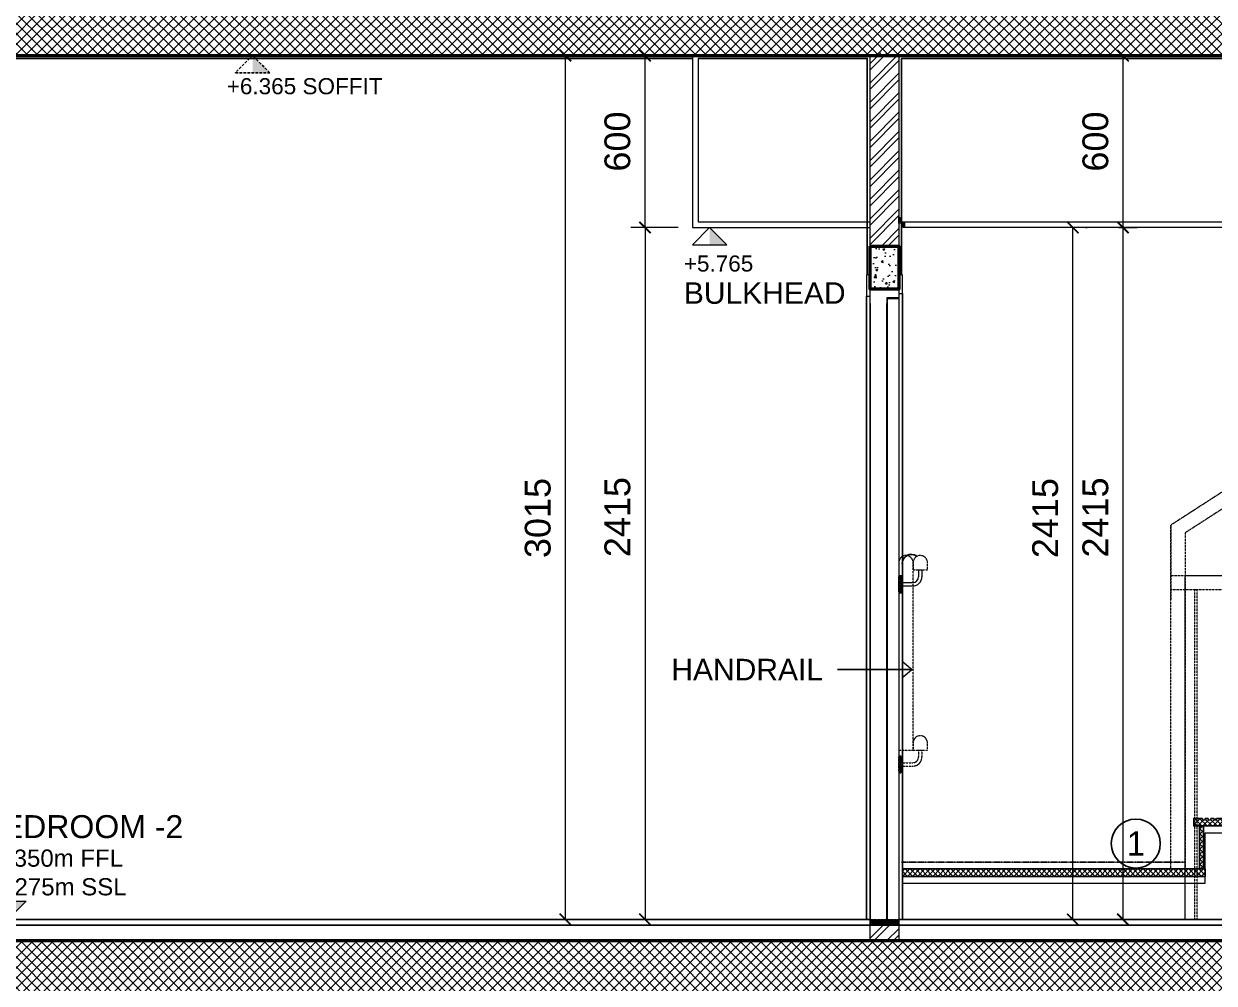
# Model space of a CAD drawing. Header units: centimetres. Extents: x -6122352 to 6876996, y -1694241 to 2592194.
# Drawn here: x 5544599 to 5548755, y -94577 to -91229 of the extents above; entities that cross this region are included whole.
import ezdxf
from ezdxf import colors
from ezdxf.entities.mleader import LeaderData, LeaderLine
from ezdxf.enums import TextEntityAlignment as Align
from ezdxf.math import Vec2, Vec3

# ---------------------------------------------------------------- set-up
doc = ezdxf.new("R2010")
doc.units = ezdxf.units.CM
doc.header["$MEASUREMENT"] = 0
doc.header["$PDMODE"] = 66
doc.header["$PDSIZE"] = 100
for name, pattern in [('23585-XR-AR-END-SECTION B$0$23261-XR-AR-CC-BF$0$HIDDEN', [0.375, 0.25, -0.125]), ('23585-XR-AR-END-SECTION B$0$Double dash', [0.042863, 0.015875, -0.004763, 0.00635, -0.004763, 0.00635, -0.004763]), ('23585-XR-AR-END-SECTION B$0$XR-END-SECTION-C$0$HIDDEN2', [0.1875, 0.125, -0.0625]), ('23585-XR-AR-END-SECTION B$0$XR-TYPE 2-SECTION-A$0$HIDDEN', [0.375, 0.25, -0.125]), ('CENTER', [2, 1.25, -0.25, 0.25, -0.25])]:
    doc.linetypes.add(name, pattern=pattern)
doc.layers.get('Defpoints').update_dxf_attribs({"color": 255, "linetype": 'CENTER'})
for name, color, linetype in [('23585-XR-AR-END-SECTION B$0$A- THIN', 15, 'Continuous'), ('23585-XR-AR-END-SECTION B$0$A-HATCH-', 252, 'Continuous'), ('23585-XR-AR-END-SECTION B$0$A-STAIR NOS', 252, 'Continuous'), ('23585-XR-AR-END-SECTION B$0$A-STEPS', 251, 'Continuous'), ('23585-XR-AR-END-SECTION B$0$FINISHING LEVEL', 1, 'Continuous'), ('23585-XR-AR-END-SECTION B$0$TEXT', 3, 'Continuous'), ('23585-XR-AR-END-SECTION B$0$XR-END-SECTION-C$0$A-DIM', 15, 'Continuous'), ('23585-XR-AR-END-SECTION B$0$XR-END-SECTION-C$0$A-ELEV LINES 4', 4, 'Continuous'), ('23585-XR-AR-END-SECTION B$0$XR-END-SECTION-C$0$A-FINISH FLOOR', 4, 'Continuous'), ('23585-XR-AR-END-SECTION B$0$XR-END-SECTION-C$0$A-STEPS', 251, 'Continuous'), ('23585-XR-AR-END-SECTION B$0$XR-END-SECTION-C$0$A-WALL FINISH', 15, 'Continuous'), ('23585-XR-AR-END-SECTION B$0$XR-END-SECTION-C$0$BHNS-755-15-A-101-GF$0$LACASA-AEDAS-XREF-GROUND FLOOR PLAN$0$46-THIN', 15, 'Continuous'), ('23585-XR-AR-END-SECTION B$0$XR-END-SECTIONS$0$A-DIM', 15, 'Continuous'), ('23585-XR-AR-END-SECTION B$0$XR-TYPE 2-SECTION-A$0$ELEV LVL', 8, '23585-XR-AR-END-SECTION B$0$XR-TYPE 2-SECTION-A$0$HIDDEN')]:
    doc.layers.add(name, color=color, linetype=linetype)
doc.layers.add('23585-XR-AR-END-SECTION B$0$A-CLNG-PATT', color=7, linetype='Continuous', lineweight=5, true_color=0x7f7f3f)
for name, color, linetype, lineweight in [('23585-XR-AR-END-SECTION B$0$A-ELSC-PATT', 8, 'Continuous', 5), ('23585-XR-AR-END-SECTION B$0$A-ELSC-STRC', 51, 'Continuous', 50), ('23585-XR-AR-END-SECTION B$0$A-FLOR-HRAL', 3, 'Continuous', 15), ('23585-XR-AR-END-SECTION B$0$ANNO-TEXT', 3, 'Continuous', 13), ('23585-XR-AR-END-SECTION B$0$AUDIT_D_250107163642-170', 91, '23585-XR-AR-END-SECTION B$0$Double dash', 35), ('23585-XR-AR-END-SECTION B$0$AUDIT_D_250107163642-92', 15, 'Continuous', 9), ('23585-XR-AR-END-SECTION B$0$XR-END-SECTION-C$0$A-DOOR', 8, 'Continuous', 20)]:
    doc.layers.add(name, color=color, linetype=linetype, lineweight=lineweight)
doc.styles.add('23585-XR-AR-END-SECTION B$0$SDC-TEXT', font='arial.ttf')
doc.styles.add('23585-XR-AR-END-SECTION B$0$TXG-LSR', font='LSANS.TTF')
doc.styles.add('23585-XR-AR-END-SECTION B$0$XR-ELEVATION-4 GRID$0$XR-10P-GRID$0$SDC-TEXT', font='arial.ttf')
doc.dimstyles.new('23585-XR-AR-END-SECTION B$0$XR-ELEVATION-4 GRID$0$XR-10P-GRID$0$SDC_DIM', dxfattribs={"dimtxt": 1.8, "dimasz": 0.8, "dimexe": 1, "dimexo": 1, "dimgap": 1, "dimtad": 1, "dimdec": 0, "dimzin": 0, "dimdsep": 46, "dimtxsty": '23585-XR-AR-END-SECTION B$0$XR-ELEVATION-4 GRID$0$XR-10P-GRID$0$SDC-TEXT', "dimblk": '23585-XR-AR-END-SECTION B$0$XR-ELEVATION-4 GRID$0$XR-10P-GRID$0$_ArchTick', "dimcen": -1, "dimclrd": 256, "dimclre": 256, "dimclrt": 3, "dimaunit": 1, "dimadec": 0, "dimazin": 0, "dimtfac": 1, "dimtdec": 0, "dimtix": 1, "dimtmove": 2, "dimatfit": 3, "dimfxl": 1, "dimtolj": 1, "dimtzin": 0, "dimlwd": -1, "dimlwe": -1, "dimarcsym": 0})

# ---------------------------------------------------------------- blocks, each defined once
blk = doc.blocks.new('*U2346')
for p, q in [((0, 100), (5840, 100)), ((0, 80), (5840, 80))]:
    blk.add_line(p, q)
blk = doc.blocks.new('*U2347')
for p, q in [((0, 100), (4140.2, 100)), ((0, 80), (4140.2, 80))]:
    blk.add_line(p, q)
blk = doc.blocks.new('23585-XR-AR-END-SECTION B$0$XR-TYPE 2-SECTION-A$0$LEVEL ELEV ANNOTATIVE')
for p, q in [((-1.6, 1.6), (1.6, 1.6)), ((0, 0), (-1.6, 1.6)), ((1.6, 1.6), (0, 0))]:
    blk.add_line(p, q)
at = {"color": 251}
blk.add_solid([(0, 1.6), (0, 1.6), (0, 0), (1.6, 1.6)], dxfattribs=at)
at = {"style": '23585-XR-AR-END-SECTION B$0$SDC-TEXT'}
blk.add_attdef('LEVEL', (-2.4, 7.1), '', height=2, rotation=0.0001, dxfattribs=at)
at = {"color": 4, "style": '23585-XR-AR-END-SECTION B$0$SDC-TEXT'}
for p in [(-2.4, 4.6), (-2.4, 2.1)]:
    blk.add_attdef('LEVEL', p, '', height=1.5, rotation=0.0001, dxfattribs=at)
blk = doc.blocks.new('23585-XR-AR-END-SECTION B$0$XR-ELEVATION-4 GRID$0$XR-10P-GRID$0$_ArchTick')
at = {"color": 0, "linetype": 'ByBlock', "const_width": 0.15}
blk.add_lwpolyline([(-0.5, -0.5), (0.5, 0.5)], dxfattribs=at)
blk = doc.blocks.new('*D2439')
at = {"layer": '23585-XR-AR-END-SECTION B$0$AUDIT_D_250107163642-92', "transparency": 16777216}
for p, q in [((5546883.9, -91939.9), (5546718, -91939.9)), ((5546768, -91939.9), (5546768, -94354.8)), ((5547251.5, -94354.8), (5546718, -94354.8))]:
    blk.add_line(p, q, dxfattribs=at)
at = {"layer": 'Defpoints', "color": 0, "transparency": 16777216}
for p in [(5546933.9, -91939.9), (5546768, -94354.8), (5547301.5, -94354.8)]:
    blk.add_point(p, dxfattribs=at)
at = {"layer": '23585-XR-AR-END-SECTION B$0$AUDIT_D_250107163642-92', "transparency": 16777216, "xscale": 40, "yscale": 40, "zscale": 40}
for p, rotation in [((5546768, -91939.9), 90), ((5546768, -94354.8), 270)]:
    blk.add_blockref('23585-XR-AR-END-SECTION B$0$XR-ELEVATION-4 GRID$0$XR-10P-GRID$0$_ArchTick', p, dxfattribs=dict(at, rotation=rotation))
at = {"layer": '23585-XR-AR-END-SECTION B$0$AUDIT_D_250107163642-92', "color": 3, "transparency": 16777216, "insert": (5546672, -92950.6), "char_height": 90, "attachment_point": 5, "rotation": 90, "style": '23585-XR-AR-END-SECTION B$0$XR-ELEVATION-4 GRID$0$XR-10P-GRID$0$SDC-TEXT'}
blk.add_mtext('\\A1;2415', dxfattribs=at)
blk = doc.blocks.new('*D2440')
at = {"layer": '23585-XR-AR-END-SECTION B$0$AUDIT_D_250107163642-92', "transparency": 16777216}
for p, q in [((5546883.9, -91339.9), (5546718, -91339.9)), ((5546768, -91939.9), (5546768, -91339.9)), ((5546883.9, -91939.9), (5546718, -91939.9))]:
    blk.add_line(p, q, dxfattribs=at)
at = {"layer": 'Defpoints', "color": 0, "transparency": 16777216}
for p in [(5546768, -91339.9), (5546933.9, -91339.9, -0.4), (5546933.9, -91939.9)]:
    blk.add_point(p, dxfattribs=at)
at = {"layer": '23585-XR-AR-END-SECTION B$0$AUDIT_D_250107163642-92', "transparency": 16777216, "xscale": 40, "yscale": 40, "zscale": 40}
for p, rotation in [((5546768, -91339.9), 90), ((5546768, -91939.9), 270)]:
    blk.add_blockref('23585-XR-AR-END-SECTION B$0$XR-ELEVATION-4 GRID$0$XR-10P-GRID$0$_ArchTick', p, dxfattribs=dict(at, rotation=rotation))
at = {"layer": '23585-XR-AR-END-SECTION B$0$AUDIT_D_250107163642-92', "color": 3, "transparency": 16777216, "insert": (5546672, -91639.9), "char_height": 90, "attachment_point": 5, "rotation": 90, "style": '23585-XR-AR-END-SECTION B$0$XR-ELEVATION-4 GRID$0$XR-10P-GRID$0$SDC-TEXT'}
blk.add_mtext('\\A1;600', dxfattribs=at)
blk = doc.blocks.new('*D2402')
at = {"layer": '23585-XR-AR-END-SECTION B$0$AUDIT_D_250107163642-92', "transparency": 16777216}
for p, q in [((5548261.3, -94354.8), (5548261.3, -91939.9)), ((5548306.2, -91939.9), (5548311.3, -91939.9)), ((5548306.2, -94354.8), (5548311.3, -94354.8))]:
    blk.add_line(p, q, dxfattribs=at)
at = {"layer": 'Defpoints', "color": 0, "transparency": 16777216}
for p in [(5548256.2, -91939.9), (5548261.3, -91939.9), (5548256.2, -94354.8)]:
    blk.add_point(p, dxfattribs=at)
at = {"layer": '23585-XR-AR-END-SECTION B$0$AUDIT_D_250107163642-92', "transparency": 16777216, "xscale": 40, "yscale": 40, "zscale": 40}
for p, rotation in [((5548261.3, -91939.9), 90), ((5548261.3, -94354.8), 270)]:
    blk.add_blockref('23585-XR-AR-END-SECTION B$0$XR-ELEVATION-4 GRID$0$XR-10P-GRID$0$_ArchTick', p, dxfattribs=dict(at, rotation=rotation))
at = {"layer": '23585-XR-AR-END-SECTION B$0$AUDIT_D_250107163642-92', "color": 3, "transparency": 16777216, "insert": (5548165.3, -92954.2), "char_height": 90, "attachment_point": 5, "rotation": 90, "style": '23585-XR-AR-END-SECTION B$0$XR-ELEVATION-4 GRID$0$XR-10P-GRID$0$SDC-TEXT'}
blk.add_mtext('\\A1;2415', dxfattribs=at)
blk = doc.blocks.new('23585-XR-AR-END-SECTION B$0$XR-END-SECTION-C$0$ARROW HEAD 1')
at = {"color": 8}
blk.add_line((0, 0), (-470, 0), dxfattribs=at)
at = {"color": 3, "const_width": 50}
blk.add_lwpolyline([(-319, -267), (0, 0), (-319, 267)], dxfattribs=at)
blk = doc.blocks.new('*D2390')
at = {"layer": '23585-XR-AR-END-SECTION B$0$AUDIT_D_250107163642-92', "transparency": 16777216}
for p, q in [((5546489.9, -94354.8), (5546489.9, -91339.8)), ((5546521.3, -91339.8), (5546539.9, -91339.8)), ((5546527, -94354.8), (5546539.9, -94354.8))]:
    blk.add_line(p, q, dxfattribs=at)
at = {"layer": 'Defpoints', "color": 0, "transparency": 16777216}
for p in [(5546471.3, -91339.8, -0.1), (5546489.9, -91339.8), (5546477, -94354.8)]:
    blk.add_point(p, dxfattribs=at)
at = {"layer": '23585-XR-AR-END-SECTION B$0$AUDIT_D_250107163642-92', "transparency": 16777216, "xscale": 40, "yscale": 40, "zscale": 40}
for p, rotation in [((5546489.9, -91339.8), 90), ((5546489.9, -94354.8), 270)]:
    blk.add_blockref('23585-XR-AR-END-SECTION B$0$XR-ELEVATION-4 GRID$0$XR-10P-GRID$0$_ArchTick', p, dxfattribs=dict(at, rotation=rotation))
at = {"layer": '23585-XR-AR-END-SECTION B$0$AUDIT_D_250107163642-92', "color": 3, "transparency": 16777216, "insert": (5546393.9, -92953.8), "char_height": 90, "attachment_point": 5, "rotation": 90, "style": '23585-XR-AR-END-SECTION B$0$XR-ELEVATION-4 GRID$0$XR-10P-GRID$0$SDC-TEXT'}
blk.add_mtext('\\A1;3015', dxfattribs=at)
blk = doc.blocks.new('23585-XR-AR-END-SECTION B$0$XR-END-SECTIONS$0$ARROW HEAD 1')
at = {"color": 8}
blk.add_line((0, 0), (-470, 0), dxfattribs=at)
at = {"color": 3, "const_width": 50}
blk.add_lwpolyline([(-319, -267), (0, 0), (-319, 267)], dxfattribs=at)
blk = doc.blocks.new('23585-XR-AR-END-SECTION B$0$XR-END-SECTION-C$0$A$C0F8B6071')
h = blk.add_hatch()
h.set_pattern_fill('BRASS', color=256, angle=45)
h.set_pattern_definition([(45, (82236.926, -17633.501), (-4.49012806, 4.49012806), []), (45, (82234.681, -17631.256), (-4.49012806, 4.49012806), [3.175, -1.5875])])
h.paths.add_polyline_path([(-68.2, -23.2), (-75, -23.2), (-75, -76.8), (-68.2, -76.8)])
for p, q in [((-6, 0), (-6, -24)), ((6, 0), (6, -24)), ((-75, -20), (-65, -20)), ((-75, -23.2), (-65, -23.2)), ((-65, -20), (-65, -44)), ((-75, -76.8), (-65, -76.8)), ((-75, -80), (-65, -80)), ((-68.2, -44), (-26, -44)), ((-68.2, -56), (-26, -56)), ((-65, -56), (-65, -80))]:
    blk.add_line(p, q)
for points in [[(-6, 0), (6, 0)], [(-75, -76.8), (-75, -23.2)], [(-68.2, -23.2), (-68.2, -76.8)]]:
    blk.add_lwpolyline(points)
for radius in [20, 32]:
    blk.add_arc((-26, -24), radius, 270, 0)
blk = doc.blocks.new('23585-XR-AR-END-SECTION B$0$GRID LABELS ANNO')
at = {"layer": '23585-XR-AR-END-SECTION B$0$A-STAIR NOS'}
blk.add_circle((0, 4), 4, dxfattribs=at)
at = {"layer": '23585-XR-AR-END-SECTION B$0$A-STAIR NOS', "color": 8, "style": '23585-XR-AR-END-SECTION B$0$TXG-LSR', "width": 0.8}
blk.add_attdef('GRID', text='', height=4, dxfattribs=at).set_placement((0, 4), align=Align.MIDDLE)
blk = doc.blocks.new('23585-XR-AR-END-SECTION B$0$STEPS')
at = {"layer": '23585-XR-AR-END-SECTION B$0$A-HATCH-'}
h = blk.add_hatch(dxfattribs=at)
h.set_pattern_fill('ANSI37', color=256, scale=100)
h.set_pattern_definition([(45, (-56721.511, -71437.966), (-8.8388348, 8.8388348), []), (135, (-56721.511, -71437.966), (-8.8388348, -8.8388348), [])])
h.paths.add_polyline_path([(0, -28), (-13.9, -28), (-13.9, -176.3), (0, -176.3)])
h.paths.add_polyline_path([(20, -26), (20, 0), (-7.3, 0), (-10, 0), (-10, -5), (-20, -5), (-20, 0), (-30, 0), (-30, -5), (-40, -5), (-40, 0), (-300, 0), (-300, -26)])
at = {"layer": '23585-XR-AR-END-SECTION B$0$A-STEPS'}
h = blk.add_hatch(dxfattribs=at)
h.set_pattern_fill('ANSI31', color=256)
h.set_pattern_definition([(45, (-46532.23184, 9344.26213), (-0.08838834765, 0.08838834765), [])])
h.paths.add_polyline_path([(-13.9, -28), (-2, -28), (-2, -26), (-13.9, -26)])
at = {"layer": '23585-XR-AR-END-SECTION B$0$A-ELSC-PATT', "color": 252}
for points in [[(-50, 0), (-50, -5), (-60, -5), (-60, 0)], [(-30, 0), (-30, -5), (-40, -5), (-40, 0)], [(-10, 0), (-10, -5), (-20, -5), (-20, 0)]]:
    blk.add_lwpolyline(points, dxfattribs=at)
at = {"layer": '23585-XR-AR-END-SECTION B$0$A-STEPS'}
for points in [[(-60, 0), (-300, 0), (-300, -26), (20, -26), (20, 0), (-7.3, 0), (-10, 0)], [(-40, 0), (-50, 0)], [(-20, 0), (-30, 0)]]:
    blk.add_lwpolyline(points, dxfattribs=at)
for points in [[(-13.9, -28), (-2, -28), (-2, -26), (-13.9, -26)], [(0, -28), (-13.9, -28), (-13.9, -176.3), (0, -176.3)]]:
    blk.add_lwpolyline(points, close=True, dxfattribs=at)
blk = doc.blocks.new('23585-XR-AR-END-SECTION B$0$tui')
at = {"layer": '23585-XR-AR-END-SECTION B$0$A-HATCH-'}
h = blk.add_hatch(dxfattribs=at)
h.set_pattern_fill('ANSI37', color=256, scale=100)
h.set_pattern_definition([(45, (-69244.949, -72610.943), (-8.8388348, 8.8388348), []), (135, (-69244.949, -72610.943), (-8.8388348, -8.8388348), [])])
h.paths.add_polyline_path([(70, -1173), (70, -1199), (-987.2, -1199), (-987.2, -1173), (-276.9, -1173)])
blk.add_line((70, -1173), (-987.2, -1173))
at = {"layer": '23585-XR-AR-END-SECTION B$0$A- THIN', "ltscale": 5}
blk.add_lwpolyline([(-988.2, -107.7, -0.593042), (-938.2, -80.3)], format="xyb", dxfattribs=at)
at = {"layer": '23585-XR-AR-END-SECTION B$0$A-FLOR-HRAL', "linetype": '23585-XR-AR-END-SECTION B$0$23261-XR-AR-CC-BF$0$HIDDEN'}
for p, q in [((-50.1, -149.3), (1450, -149.3)), ((-50.1, -149.3), (3810, -149.3)), ((3760, -199.3), (-50.1, -199.3))]:
    blk.add_line(p, q, dxfattribs=at)
for points in [[(2490.4, 1665.8), (-50, 27), (-50, -235.7)], [(2583, 1665.8), (0, 0), (0, -260.7)], [(0, 0), (-0.1, -1173), (-50.1, -1173), (-50.1, 27)]]:
    blk.add_lwpolyline(points, dxfattribs=at)
at = {"layer": '23585-XR-AR-END-SECTION B$0$A-FLOR-HRAL'}
blk.add_lwpolyline([(-987.2, -1223), (70, -1223), (70, -1046.7), (350, -1046.7)], dxfattribs=at)
at = {"layer": '23585-XR-AR-END-SECTION B$0$A-FLOR-HRAL', "linetype": '23585-XR-AR-END-SECTION B$0$23261-XR-AR-CC-BF$0$HIDDEN'}
blk.add_lwpolyline([(-999.7, -758.1), (-949.7, -758.1), (-949.7, -104.1, 1), (-999.7, -104.1)], format="xyb", close=True, dxfattribs=at)
blk.add_lwpolyline([(42.5, -199.3), (32.5, -199.3), (32.5, -1349.3), (42.5, -1349.3)], close=True, dxfattribs=at)
at = {"layer": '23585-XR-AR-END-SECTION B$0$A-STEPS'}
blk.add_lwpolyline([(70, -1173), (70, -1199), (-987.2, -1199), (-987.2, -1173), (-276.9, -1173)], close=True, dxfattribs=at)
at = {"layer": '23585-XR-AR-END-SECTION B$0$A-STAIR NOS'}
ref = blk.add_blockref('23585-XR-AR-END-SECTION B$0$GRID LABELS ANNO', (-172.2, -1169.9), dxfattribs=dict(at, xscale=-21.37499999018912, yscale=21.37499999018912, zscale=21.37499999018912))
ref.add_attrib('GRID', '1', dxfattribs={"layer": '23585-XR-AR-END-SECTION B$0$TEXT', "color": 7, "height": 85.5, "style": '23585-XR-AR-END-SECTION B$0$TXG-LSR'}).set_placement((-172.2, -1084.4), align=Align.MIDDLE)
at = {"layer": '23585-XR-AR-END-SECTION B$0$AUDIT_D_250107163642-170', "xscale": -1}
blk.add_blockref('23585-XR-AR-END-SECTION B$0$STEPS', (50, -996.7), dxfattribs=at)
blk = doc.blocks.new('*D2371')
at = {"layer": '23585-XR-AR-END-SECTION B$0$AUDIT_D_250107163642-92', "transparency": 16777216}
for p, q in [((5548422.6, -91339.9), (5548486.5, -91339.9)), ((5548436.5, -91339.9), (5548436.5, -91939.9)), ((5548422.6, -91939.9), (5548486.5, -91939.9))]:
    blk.add_line(p, q, dxfattribs=at)
at = {"layer": 'Defpoints', "color": 0, "transparency": 16777216}
for p in [(5548372.6, -91339.9), (5548372.6, -91939.9), (5548436.5, -91939.9)]:
    blk.add_point(p, dxfattribs=at)
at = {"layer": '23585-XR-AR-END-SECTION B$0$AUDIT_D_250107163642-92', "transparency": 16777216, "xscale": 40, "yscale": 40, "zscale": 40}
for p, rotation in [((5548436.5, -91339.9), 90), ((5548436.5, -91939.9), 270)]:
    blk.add_blockref('23585-XR-AR-END-SECTION B$0$XR-ELEVATION-4 GRID$0$XR-10P-GRID$0$_ArchTick', p, dxfattribs=dict(at, rotation=rotation))
at = {"layer": '23585-XR-AR-END-SECTION B$0$AUDIT_D_250107163642-92', "color": 3, "transparency": 16777216, "insert": (5548340.6, -91639.9), "char_height": 90, "attachment_point": 5, "rotation": 90, "style": '23585-XR-AR-END-SECTION B$0$XR-ELEVATION-4 GRID$0$XR-10P-GRID$0$SDC-TEXT'}
blk.add_mtext('\\A1;600', dxfattribs=at)
blk = doc.blocks.new('*D2372')
at = {"layer": '23585-XR-AR-END-SECTION B$0$AUDIT_D_250107163642-92', "transparency": 16777216}
for p, q in [((5548422.6, -91939.9), (5548486.5, -91939.9)), ((5548436.5, -91939.9), (5548436.5, -94354.9)), ((5548486.5, -94354.9), (5548486.5, -94354.9))]:
    blk.add_line(p, q, dxfattribs=at)
at = {"layer": 'Defpoints', "color": 0, "transparency": 16777216}
for p in [(5548372.6, -91939.9), (5548436.5, -94354.9), (5548436.5, -94354.9)]:
    blk.add_point(p, dxfattribs=at)
at = {"layer": '23585-XR-AR-END-SECTION B$0$AUDIT_D_250107163642-92', "transparency": 16777216, "xscale": 40, "yscale": 40, "zscale": 40}
for p, rotation in [((5548436.5, -91939.9), 90), ((5548436.5, -94354.9), 270)]:
    blk.add_blockref('23585-XR-AR-END-SECTION B$0$XR-ELEVATION-4 GRID$0$XR-10P-GRID$0$_ArchTick', p, dxfattribs=dict(at, rotation=rotation))
at = {"layer": '23585-XR-AR-END-SECTION B$0$AUDIT_D_250107163642-92', "color": 3, "transparency": 16777216, "insert": (5548340.6, -92951.9), "char_height": 90, "attachment_point": 5, "rotation": 90, "style": '23585-XR-AR-END-SECTION B$0$XR-ELEVATION-4 GRID$0$XR-10P-GRID$0$SDC-TEXT'}
blk.add_mtext('\\A1;2415', dxfattribs=at)

msp = doc.modelspace()

# ---------------------------------------------------------------- hatches: boundary and pattern name
at = {"layer": '23585-XR-AR-END-SECTION B$0$A-ELSC-PATT'}
h = msp.add_hatch(dxfattribs=at)
h.set_pattern_fill('ANSI37', color=256, scale=200)
h.set_pattern_definition([(45, (5509360.354, -97804.837), (-17.67767, 17.67767), []), (135, (5509360.354, -97804.837), (-17.67767, -17.67767), [])])
h.paths.add_polyline_path([(5560003.88731, -91539.83729), (5560003.91416, -91034.58647), (5559905.71566, -91034.58438), (5559905.71566, -91089.78121), (5559852.19566, -91089.78121), (5559852.13356, -91035.08436), (5559802.19721, -91034.58432), (5559802.13097, -91139.71792), (5553743.86961, -91139.97659), (5553743.82831, -91034.7395), (5553493.82831, -91034.73082), (5553493.86961, -91089.83609), (5547653.83707, -91089.83609), (5547653.83776, -91024.86681), (5547403.83776, -91024.87546), (5547403.82352, -91139.86947), (5543363.82663, -91139.80684), (5543363.84016, -91034.90098), (5543314.32016, -91034.90098), (5543314.32016, -91089.91125), (5543260.80016, -91089.91125), (5543260.80016, -91035.11793), (5543163.75046, -91034.86795), (5543163.6905, -91079.83172), (5543163.70167, -91539.83744), (5543413.71884, -91539.83744), (5543413.71884, -91339.84484), (5559753.82311, -91339.85358), (5559753.82311, -91539.83518)])
h = msp.add_hatch(dxfattribs=at)
h.set_pattern_fill('ANSI32', color=256, scale=5, angle=360.31257918)
h.set_pattern_definition([(45.3126, (5541653.817, -80875.56), (-33.85918, 33.49174), []), (45.3126, (5541676.267, -80875.44), (-33.85918, 33.49174), [])])
h.paths.add_polyline_path([(5547553.81678, -91329.85358), (5547653.81678, -91329.85358), (5547653.82943, -92004.83609), (5547553.82943, -92004.83609)])
h = msp.add_hatch(dxfattribs=at)
h.set_pattern_fill('AR-CONC', color=256, scale=10)
h.set_pattern_definition([(50, (5492766.91, -134553.695), (71.72602, -6.275213), [7.5, -82.5]), (355, (5492766.91, -134553.695), (-13.87513, 75.21921), [6, -66]), (100.45144, (5492772.89, -134554.22), (57.850885, 68.944), [6.37402, -70.11421]), (46.1842, (5492766.91, -134533.695), (106.72413, -16.55193), [11.25, -123.75]), (96.63564, (5492775.8, -134535.07), (93.4662, 97.41186), [9.56103, -105.17138]), (351.18416, (5492766.91, -134533.7), (93.4662, 97.41186), [9, -99]), (21, (5492776.91, -134538.695), (59.690705, -40.26189), [7.5, -82.5]), (326, (5492776.91, -134538.695), (24.33153, 72.515005), [6, -66]), (71.45144, (5492781.885, -134542.05), (84.02224, 32.253115), [6.37402, -70.11421]), (37.5, (5492766.91, -134553.695), (1.215986, 33.289385), [0, -65.2, 0, -67, 0, -66.25]), (7.5, (5492766.91, -134553.695), (26.306954, 39.441171), [0, -38.2, 0, -63.7, 0, -25.25]), (327.5, (5492744.61, -134553.695), (53.382244, -2.255487), [0, -25, 0, -78, 0, -103.5]), (317.5, (5492734.61, -134553.695), (58.318617, 10.010498), [0, -32.5, 0, -51.8, 0, -73.5])])
h.paths.add_polyline_path([(5547553.82943, -92004.83609), (5547653.82943, -92004.83609), (5547653.82943, -92154.83609), (5547553.82943, -92154.83609)])
h = msp.add_hatch(dxfattribs=at)
h.set_pattern_fill('ANSI37', color=256, scale=200)
h.set_pattern_definition([(45, (5509360.354, -97704.836), (-17.67767, 17.67767), []), (135, (5509360.354, -97704.836), (-17.67767, -17.67767), [])])
h.paths.add_polyline_path([(5560853.87815, -94949.83323), (5560853.87815, -95149.83512), (5561153.87815, -95149.83485), (5561153.87815, -94949.83609)])
h.paths.add_polyline_path([(5560303.88312, -95149.8356), (5560303.88312, -94949.82799), (5560003.8393, -94949.82512), (5560003.85432, -94374.94264), (5559753.56264, -94374.93589), (5559753.56264, -94429.98977), (5543413.68114, -94429.88876), (5543413.6816, -94354.93927), (5543163.73139, -94354.94154), (5543163.74021, -94480.04583), (5541930.267, -94479.8327), (5541930.267, -94375.02612), (5541880.24701, -94375.09067), (5541880.27812, -94430.28749), (5541826.75813, -94430.23126), (5541826.75813, -94375.02612), (5541730.4628, -94375.02612), (5541730.4628, -94669.93927), (5555753.81597, -94669.93927), (5555753.81333, -95129.83609), (5556003.79972, -95129.83609), (5556003.81552, -94689.93507), (5556003.81552, -94669.93926), (5559753.56264, -94669.93927), (5559753.56264, -95149.83609)])
h = msp.add_hatch(dxfattribs=at)
h.set_pattern_fill('ANSI32', color=256, scale=4, angle=360.31257918)
h.set_pattern_definition([(45.312579, (5509360.3542, -97704.8358), (-1.06643083, 1.054857947), []), (45.312579, (5509361.0613, -97704.832), (-1.06643083, 1.054857947), [])])
h.paths.add_polyline_path([(5547553.81484, -94354.83609), (5547653.81484, -94354.83609), (5547653.80207, -94374.89831), (5547553.81484, -94374.89831)])
h = msp.add_hatch(dxfattribs=at)
h.set_pattern_fill('ANSI32', color=256, scale=5, angle=360.31257918)
h.set_pattern_definition([(45.31258, (5541653.815, -81490.625), (-33.85918, 33.49174), []), (45.31258, (5541676.265, -81490.5), (-33.85918, 33.49174), [])])
h.paths.add_polyline_path([(5547553.81484, -94374.89831), (5547653.81484, -94374.89831), (5547653.81645, -94429.91467), (5547553.81645, -94429.91467)])
at = {"layer": '23585-XR-AR-END-SECTION B$0$A-FLOR-HRAL', "linetype": '23585-XR-AR-END-SECTION B$0$23261-XR-AR-CC-BF$0$HIDDEN'}
h = msp.add_hatch(dxfattribs=at)
h.set_pattern_fill('BRASS', color=256, angle=45)
h.set_pattern_definition([(45, (5586557.122, -118718.2736), (-4.4901281, 4.4901281), []), (45, (5586554.8766, -118716.0285), (-4.4901281, 4.4901281), [3.175, -1.5875])])
h.paths.add_polyline_path([(5547660.65359, -93786.8721), (5547653.83136, -93786.8721), (5547653.83136, -93840.51655), (5547660.65359, -93840.51655)])

# ---------------------------------------------------------------- linework, layer by layer
at = {"layer": '23585-XR-AR-END-SECTION B$0$A-CLNG-PATT'}
msp.add_line((5546953.88352, -91349.85358, -0.39062), (5546953.88352, -91919.85358), dxfattribs=at)
for points in [[(5546933.88351, -91334.96284), (5546933.88351, -91939.85358), (5547553.88228, -91939.85358)], [(5546953.88351, -91919.85358), (5547553.88228, -91919.85358)]]:
    msp.add_lwpolyline(points, dxfattribs=at)
msp.add_lwpolyline([(5547658.81678, -91919.85358), (5553478.82599, -91919.85358), (5553478.82599, -91904.85358), (5553483.82599, -91904.85358), (5553483.82599, -91924.85358), (5553468.82599, -91924.85358), (5553468.82599, -91939.85358), (5553463.82599, -91939.85358), (5553463.82599, -91919.85358), (5553463.82599, -91939.85358), (5547673.81678, -91939.85358), (5547673.81678, -91919.85358), (5547673.81678, -91939.85358), (5547668.81678, -91939.85358), (5547668.81678, -91924.85358), (5547653.81678, -91924.85358), (5547653.81678, -91904.85358), (5547658.81678, -91904.85358)], close=True, dxfattribs=at)
at = {"layer": '23585-XR-AR-END-SECTION B$0$A-ELSC-STRC'}
msp.add_line((5543413.71884, -91339.83906), (5559753.82311, -91339.85336, -0.35841), dxfattribs=at)
at = {"layer": '23585-XR-AR-END-SECTION B$0$A-ELSC-STRC', "ltscale": 3}
msp.add_lwpolyline([(5547553.82943, -92004.83609), (5547653.82943, -92004.83609), (5547653.82943, -92154.83609), (5547553.82943, -92154.83609)], close=True, dxfattribs=at)
at = {"layer": '23585-XR-AR-END-SECTION B$0$A-ELSC-STRC'}
msp.add_lwpolyline([(5560303.88312, -94949.82799), (5560003.8393, -94949.82512), (5560003.85432, -94374.94264), (5559753.56264, -94374.93589), (5559753.56264, -94429.98977), (5543413.68114, -94429.88876), (5543413.6816, -94354.93927), (5543163.73139, -94354.94154), (5543163.74021, -94480.04583), (5541930.267, -94479.8327), (5541930.267, -94375.02612), (5541880.24701, -94375.09067), (5541880.27812, -94430.28749), (5541826.75813, -94430.23126), (5541826.75813, -94375.02612), (5541730.4628, -94375.02612), (5541730.4628, -94669.93927), (5541730.49899, -94669.93927)], dxfattribs=at)
at = {"layer": '23585-XR-AR-END-SECTION B$0$A-FLOR-HRAL', "linetype": '23585-XR-AR-END-SECTION B$0$23261-XR-AR-CC-BF$0$HIDDEN'}
for p, q in [((5547653.83136, -93783.69433), (5547663.83136, -93783.69433)), ((5547653.83136, -93786.8721), (5547663.83136, -93786.8721)), ((5547663.83136, -93783.69433), (5547663.83136, -93807.69433)), ((5547722.83136, -93763.72), (5547722.83136, -93787.69433)), ((5547734.83136, -93763.72), (5547734.83136, -93787.69433)), ((5547660.65359, -93807.69433), (5547702.83136, -93807.69433)), ((5547660.65359, -93819.69433), (5547702.83136, -93819.69433)), ((5547663.83136, -93819.69433), (5547663.83136, -93843.69433)), ((5547653.83136, -93840.51655), (5547663.83136, -93840.51655)), ((5547653.83136, -93843.69433), (5547663.83136, -93843.69433))]:
    msp.add_line(p, q, dxfattribs=at)
for points in [[(5547703.83136, -93134.77263), (5547753.83136, -93134.77263), (5547753.83136, -93109.77263, 1), (5547703.83136, -93109.77263)], [(5547703.83136, -93763.72), (5547753.83136, -93763.72), (5547753.83136, -93738.72, 1), (5547703.83136, -93738.72)]]:
    msp.add_lwpolyline(points, format="xyb", close=True, dxfattribs=at)
at = {"layer": '23585-XR-AR-END-SECTION B$0$A-FLOR-HRAL'}
msp.add_lwpolyline([(5548653.81736, -93154.83609), (5552493.81589, -93154.83609), (5552493.81589, -94354.83609), (5548653.81736, -94354.83609)], close=True, dxfattribs=at)
at = {"layer": '23585-XR-AR-END-SECTION B$0$A-FLOR-HRAL', "linetype": '23585-XR-AR-END-SECTION B$0$23261-XR-AR-CC-BF$0$HIDDEN'}
for points in [[(5547653.83136, -93840.51655), (5547653.83136, -93786.8721)], [(5547660.65359, -93786.8721), (5547660.65359, -93840.51655)], [(5547722.83136, -93763.72), (5547734.83136, -93763.72)]]:
    msp.add_lwpolyline(points, dxfattribs=at)
for radius in [20, 32]:
    msp.add_arc((5547702.83136, -93787.69433), radius, 270, 0, dxfattribs=at)
at = {"layer": '23585-XR-AR-END-SECTION B$0$XR-END-SECTION-C$0$A-DOOR'}
for p, q in [((5547553.80116, -92104.83609), (5547541.32943, -92104.83609)), ((5547541.32943, -92104.83609), (5547541.32943, -92179.83609)), ((5547553.80116, -92204.83609), (5547553.80116, -92104.83609)), ((5547653.82943, -92104.83609), (5547653.82943, -92184.83609)), ((5547666.32943, -92104.83609), (5547653.82943, -92104.83609)), ((5547666.32943, -92169.83609), (5547666.32943, -92104.83609)), ((5547541.32943, -92179.83609), (5547553.80116, -92179.83609)), ((5547653.82943, -92184.83609), (5547612.16277, -92184.83609)), ((5547612.16277, -92184.83609), (5547612.16277, -92204.83609)), ((5547614.66277, -94354.83612), (5547614.66277, -92187.33609)), ((5547614.66277, -92187.33609), (5547653.82943, -92187.33609)), ((5547653.82943, -92169.83609), (5547666.32943, -92169.83609)), ((5547653.82943, -92187.33609), (5547653.82943, -94354.83612))]:
    msp.add_line(p, q, dxfattribs=at)
at = {"layer": '23585-XR-AR-END-SECTION B$0$XR-END-SECTION-C$0$A-ELEV LINES 4', "lineweight": 15}
for points in [[(5547553.81678, -91339.85358), (5547653.81678, -91339.85358), (5547653.81645, -94429.91467), (5547553.81645, -94429.91467)], [(5547553.81484, -94374.89831), (5547653.81484, -94374.89831), (5547653.81645, -94429.91467), (5547553.81645, -94429.91467)]]:
    msp.add_lwpolyline(points, close=True, dxfattribs=at)
at = {"layer": '23585-XR-AR-END-SECTION B$0$XR-END-SECTION-C$0$A-FINISH FLOOR'}
msp.add_lwpolyline([(5547603.08467, -94373.83751), (5547597.3939, -94373.83751), (5547597.3939, -94374.83612), (5547606.51324, -94374.83612), (5547606.51324, -94373.83751), (5547603.64502, -94373.83751), (5547612.16277, -94365.86917), (5547620.68051, -94373.83751), (5547617.81229, -94373.83751), (5547617.81229, -94374.83612), (5547626.93164, -94374.83612), (5547626.93164, -94373.83751), (5547621.24086, -94373.83751), (5547612.46235, -94365.62522), (5547612.46235, -94354.8638), (5547611.86318, -94354.8638), (5547611.86318, -94365.62522)], close=True, dxfattribs=at)
at = {"layer": '23585-XR-AR-END-SECTION B$0$XR-END-SECTION-C$0$A-STEPS', "linetype": '23585-XR-AR-END-SECTION B$0$XR-END-SECTION-C$0$HIDDEN2', "ltscale": 5}
msp.add_lwpolyline([(5547663.81678, -94154.51873), (5548653.81736, -94154.51873)], dxfattribs=at)
at = {"layer": '23585-XR-AR-END-SECTION B$0$XR-END-SECTION-C$0$A-WALL FINISH'}
for points in [[(5543211.44507, -91539.83744), (5543423.71884, -91539.83744), (5543423.71884, -91349.96284), (5546933.88351, -91349.96284)], [(5547543.82895, -92104.83609), (5547543.82895, -91349.85358), (5546953.88351, -91349.85358)], [(5553483.83517, -92124.93501), (5553483.83517, -91349.72902), (5547663.84361, -91349.85337), (5547663.84361, -92104.83609)]]:
    msp.add_lwpolyline(points, dxfattribs=at)
at = {"layer": '23585-XR-AR-END-SECTION B$0$XR-END-SECTION-C$0$BHNS-755-15-A-101-GF$0$LACASA-AEDAS-XREF-GROUND FLOOR PLAN$0$46-THIN'}
for p, q in [((5547541.32943, -92179.83609), (5547541.32943, -94354.83609)), ((5547553.82943, -94354.83609), (5547553.80116, -92204.83609)), ((5547612.16277, -92204.83609), (5547612.16277, -94354.83609)), ((5547666.32943, -92169.83609), (5547666.32943, -94354.83609))]:
    msp.add_line(p, q, dxfattribs=at)

# ---------------------------------------------------------------- block references
at = {"layer": '23585-XR-AR-END-SECTION B$0$A-FLOR-HRAL', "linetype": '23585-XR-AR-END-SECTION B$0$23261-XR-AR-CC-BF$0$HIDDEN'}
msp.add_blockref('23585-XR-AR-END-SECTION B$0$XR-END-SECTION-C$0$A$C0F8B6071', (5547728.83136, -93134.77263), dxfattribs=at)
at = {"layer": '23585-XR-AR-END-SECTION B$0$ANNO-TEXT', "color": 3}
ref = msp.add_blockref('23585-XR-AR-END-SECTION B$0$XR-TYPE 2-SECTION-A$0$LEVEL ELEV ANNOTATIVE', (5546993.48407, -91939.85358), dxfattribs=dict(at, xscale=-37.5, yscale=37.5, zscale=37.5, rotation=180))
ref.add_attrib('LEVEL', 'BULKHEAD', (5546903.48376, -92206.10371), dxfattribs={"layer": '0', "height": 75, "style": '23585-XR-AR-END-SECTION B$0$SDC-TEXT'})
ref.add_attrib('LEVEL', '+5.765', (5546903.48341, -92093.60371), dxfattribs={"layer": '0', "color": 4, "height": 56.25, "style": '23585-XR-AR-END-SECTION B$0$SDC-TEXT'})
ref = msp.add_blockref('23585-XR-AR-END-SECTION B$0$XR-TYPE 2-SECTION-A$0$LEVEL ELEV ANNOTATIVE', (5544544.20217, -94354.83609), dxfattribs=dict(at, xscale=40, yscale=40, zscale=40))
ref.add_attrib('LEVEL', 'BEDROOM -2', (5544448.20184, -94070.83595), dxfattribs={"layer": '0', "height": 80, "rotation": 0.00012418, "style": '23585-XR-AR-END-SECTION B$0$SDC-TEXT'})
ref.add_attrib('LEVEL', '%%p3.350m FFL', (5544448.20109, -94170.83595), dxfattribs={"layer": '0', "color": 4, "height": 60, "rotation": 0.00012418, "style": '23585-XR-AR-END-SECTION B$0$SDC-TEXT'})
ref.add_attrib('LEVEL', '+3.275m SSL', (5544448.20147, -94270.83595), dxfattribs={"layer": '0', "color": 4, "height": 60, "rotation": 0.00012418, "style": '23585-XR-AR-END-SECTION B$0$SDC-TEXT'})
at = {"layer": '23585-XR-AR-END-SECTION B$0$AUDIT_D_250107163642-92'}
msp.add_blockref('23585-XR-AR-END-SECTION B$0$tui', (5548653.52375, -93005.64597), dxfattribs=at)
at = {"layer": '23585-XR-AR-END-SECTION B$0$FINISHING LEVEL', "xscale": -1}
for name, p in [('*U2347', (5547553.81676, -94454.93927)), ('*U2346', (5553493.82599, -94454.93927))]:
    msp.add_blockref(name, p, dxfattribs=at)
at = {"layer": '23585-XR-AR-END-SECTION B$0$XR-TYPE 2-SECTION-A$0$ELEV LVL'}
ref = msp.add_blockref('23585-XR-AR-END-SECTION B$0$XR-TYPE 2-SECTION-A$0$LEVEL ELEV ANNOTATIVE', (5545397.89076, -91339.52329, -0.20947), dxfattribs=dict(at, xscale=-37.5, yscale=37.5, zscale=37.5, rotation=180))
ref.add_attrib('LEVEL', '+6.365 SOFFIT', (5545307.89011, -91474.84943, -0.20947), dxfattribs={"layer": '0', "color": 4, "height": 56.25, "rotation": 359.99987582, "style": '23585-XR-AR-END-SECTION B$0$SDC-TEXT'})

# ---------------------------------------------------------------- dimensions: what is measured, and where the dimension line sits
at = {"layer": '23585-XR-AR-END-SECTION B$0$AUDIT_D_250107163642-92'}
for base, p1, p2, picture, middle in [((5546489.91198, -91339.83932), (5546477.00118, -94354.83609), (5546471.31049, -91339.83932, -0.06708), '*D2390', (5546393.92972, -92953.8048)), ((5546767.97786, -94354.8358), (5546933.88351, -91939.85358), (5547301.5087, -94354.8358), '*D2439', (5546672.02629, -92950.6366)), ((5548261.29729, -91939.85358), (5548256.23076, -94354.83609), (5548256.23076, -91939.85358), '*D2402', (5548165.34573, -92954.21444)), ((5548436.51945, -94354.93927), (5548372.64792, -91939.85358), (5548436.51945, -94354.93927), '*D2372', (5548340.56788, -92951.89704))]:
    dim = msp.add_linear_dim(base=base, p1=p1, p2=p2, angle=90, dimstyle='23585-XR-AR-END-SECTION B$0$XR-ELEVATION-4 GRID$0$XR-10P-GRID$0$SDC_DIM', dxfattribs=at)
    dim.commit()
    dim.dimension.update_dxf_attribs({"geometry": picture, "text_midpoint": middle, "dimtype": 160})
dim = msp.add_linear_dim(base=(5546767.97786, -91339.85358), p1=(5546933.88351, -91939.85358), p2=(5546933.88351, -91339.85358, -0.36389), angle=90, dimstyle='23585-XR-AR-END-SECTION B$0$XR-ELEVATION-4 GRID$0$XR-10P-GRID$0$SDC_DIM', dxfattribs=at)
dim.commit()
dim.dimension.update_dxf_attribs({"geometry": '*D2440', "text_midpoint": (5546672.02629, -91639.85358)})
dim = msp.add_aligned_dim(p1=(5548372.64792, -91339.85358), p2=(5548372.64792, -91939.85358), distance=63.87153, dimstyle='23585-XR-AR-END-SECTION B$0$XR-ELEVATION-4 GRID$0$XR-10P-GRID$0$SDC_DIM', dxfattribs=at)
dim.commit()
dim.dimension.update_dxf_attribs({"geometry": '*D2371', "text_midpoint": (5548340.56788, -91639.85358)})

# ---------------------------------------------------------------- leaders
at = {"layer": '23585-XR-AR-END-SECTION B$0$XR-END-SECTION-C$0$A-DIM'}
ml = msp.add_multileader_mtext('Standard', dxfattribs=at)
ml.set_content('HANDRAIL', color=3, style='23585-XR-AR-END-SECTION B$0$SDC-TEXT')
ml.set_leader_properties()
ml.set_arrow_properties(name='23585-XR-AR-END-SECTION B$0$XR-END-SECTION-C$0$ARROW HEAD 1')
ml.build(insert=Vec2(0, 0))
ml.multileader.update_dxf_attribs({"dogleg_length": 1, "arrow_head_size": 0.1, "scale": 50})
ctx = ml.context
ctx.base_point, ctx.scale, ctx.char_height, ctx.arrow_head_size, ctx.landing_gap_size, ctx.plane_origin, ctx.plane_x_axis, ctx.plane_y_axis = Vec3(5552540.36194, -92878.04312), 50, 75, 0.1, 50, Vec3(5553090.42384, -93029.68259), Vec3(1, 0.0000000013), Vec3(-0.0000000013, 1)
ctx.text_align_type = 2
notes = []
notes.append((ctx, [(0, (1, 1, 0), (5553321.08274, -92878.04312), (-1, -0.0000000013), 163.03663, [(1, [(5553415.01117, -93104.83482)], 0, [])])]))
ctx.mtext.insert, ctx.mtext.text_direction, ctx.mtext.rotation, ctx.mtext.width, ctx.mtext.alignment, ctx.mtext.flow_direction = Vec3(5553108.04611, -92840.54312), Vec3(1, 0.0000000013), 0.0000000013, 594.4190014, 3, 5
ml = msp.add_multileader_mtext('Standard', dxfattribs=at)
ml.set_content('HANDRAIL', color=3, style='23585-XR-AR-END-SECTION B$0$SDC-TEXT')
ml.set_leader_properties()
ml.set_arrow_properties(name='23585-XR-AR-END-SECTION B$0$XR-END-SECTION-C$0$ARROW HEAD 1')
ml.build(insert=Vec2(0, 0))
ml.multileader.update_dxf_attribs({"dogleg_length": 1, "arrow_head_size": 0.1, "scale": 50})
ctx = ml.context
ctx.base_point, ctx.scale, ctx.char_height, ctx.arrow_head_size, ctx.landing_gap_size, ctx.plane_origin, ctx.plane_x_axis, ctx.plane_y_axis = Vec3(5546821.83342, -93482.77658), 50, 75, 0.1, 50, Vec3(5547371.89532, -92941.11339), Vec3(1, 0.0000000013), Vec3(-0.0000000013, 1)
ctx.text_align_type = 2
notes.append((ctx, [(0, (1, 1, 0), (5547602.55423, -93482.77657), (-1, -0.0000000013), 163.03663, [(1, [(5547700.01512, -93482.77657)], 0, [])])]))
ctx.mtext.insert, ctx.mtext.text_direction, ctx.mtext.rotation, ctx.mtext.width, ctx.mtext.alignment, ctx.mtext.flow_direction = Vec3(5547389.5176, -93445.27657), Vec3(1, 0.0000000013), 0.0000000013, 594.4190014, 3, 5
at = {"layer": '23585-XR-AR-END-SECTION B$0$XR-END-SECTIONS$0$A-DIM'}
ml = msp.add_multileader_mtext('Standard', dxfattribs=at)
ml.set_content('WINDOWS SYSTEM WITH DOUBLE GLAZING AS PER SPECIFICATION', color=3, style='23585-XR-AR-END-SECTION B$0$SDC-TEXT')
ml.set_leader_properties()
ml.set_arrow_properties(name='23585-XR-AR-END-SECTION B$0$XR-END-SECTIONS$0$ARROW HEAD 1')
ml.build(insert=Vec2(0, 0))
ml.multileader.update_dxf_attribs({"text_left_attachment_type": 6, "text_right_attachment_type": 6, "dogleg_length": 1, "arrow_head_size": 0.1, "scale": 50})
ctx = ml.context
ctx.base_point, ctx.scale, ctx.char_height, ctx.arrow_head_size, ctx.landing_gap_size, ctx.plane_origin, ctx.plane_x_axis, ctx.plane_y_axis = Vec3(5562870.08178, -92191.97444), 50, 100, 0.1, 50, Vec3(5562691.52344, -93567.37089), Vec3(1, -0.0000000013), Vec3(0.0000000013, 1)
ctx.left_attachment, ctx.right_attachment, ctx.text_align_type = 6, 6, 2
notes.append((ctx, [(0, (1, 1, 0), (5560913.28463, -92191.97443), (1, -0.0000000013), 1956.79715, [(1, [(5559963.78052, -92191.97444)], 0, [])])]))
ctx.mtext.insert, ctx.mtext.text_direction, ctx.mtext.rotation, ctx.mtext.width, ctx.mtext.alignment, ctx.mtext.flow_direction = Vec3(5565239.24958, -92071.97444), Vec3(1, -0.0000000013), 6.2831853058, 2600.6829877, 3, 5
ml = msp.add_multileader_mtext('Standard', dxfattribs=at)
ml.set_content('FLOOR FINISHES AS PER DETAIL & FINISHES SCHEDULE', color=3, style='23585-XR-AR-END-SECTION B$0$SDC-TEXT')
ml.set_leader_properties()
ml.set_arrow_properties(name='23585-XR-AR-END-SECTION B$0$XR-END-SECTIONS$0$ARROW HEAD 1')
ml.build(insert=Vec2(0, 0))
ml.multileader.update_dxf_attribs({"text_left_attachment_type": 6, "text_right_attachment_type": 6, "dogleg_length": 1, "arrow_head_size": 0.1, "scale": 50})
ctx = ml.context
ctx.base_point, ctx.scale, ctx.char_height, ctx.arrow_head_size, ctx.landing_gap_size, ctx.plane_origin, ctx.plane_x_axis, ctx.plane_y_axis = Vec3(5563103.77891, -94058.45569), 50, 100, 0.1, 50, Vec3(5559830.48371, -95433.85214), Vec3(1, -0.0000000013), Vec3(0.0000000013, 1)
ctx.left_attachment, ctx.right_attachment, ctx.text_align_type = 6, 6, 2
notes.append((ctx, [(0, (1, 1, 0), (5559456.16612, -94058.45568), (1, -0.0000000013), 3647.61279, [(1, [(5559456.16612, -94354.83609)], 0, [])])]))
ctx.mtext.insert, ctx.mtext.text_direction, ctx.mtext.rotation, ctx.mtext.width, ctx.mtext.alignment, ctx.mtext.flow_direction = Vec3(5565239.24958, -93938.45569), Vec3(1, -0.0000000013), 6.2831853058, 2210.3764349, 3, 5
for ctx, leaders in notes:
    for number, flags, end, landing, length, lines in leaders:
        leader = LeaderData()
        leader.index, (leader.has_last_leader_line, leader.has_dogleg_vector, leader.attachment_direction) = number, flags
        leader.last_leader_point, leader.dogleg_vector, leader.dogleg_length = Vec3(end), Vec3(landing), length
        for number, points, colour, breaks in lines:
            line = LeaderLine()
            line.index, line.vertices, line.color, line.breaks = number, Vec3.list(points), colors.encode_raw_color(colour), breaks
            leader.lines.append(line)
        ctx.leaders.append(leader)

doc.saveas('drawing.dxf')
